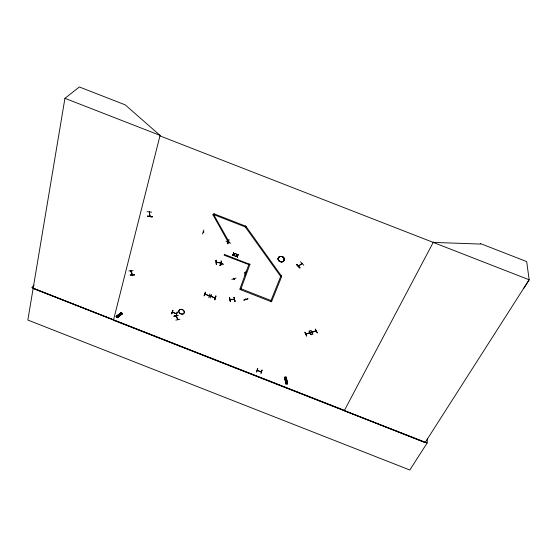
<?xml version="1.0" encoding="UTF-8"?>
<svg xmlns="http://www.w3.org/2000/svg" width="557" height="557" viewBox="0 0 557 557"><rect width="100%" height="100%" fill="white"/><g stroke="black" fill="none" stroke-linecap="round" stroke-linejoin="round"><path stroke-width="0.84" d="M247.921 298.879L243.743 300.16L247.956 298.74M152.172 216.924L147.417 216.241L152.242 216.562M147.508 216.13L152.172 216.931M149.854 216.193L149.422 211.771M523.907 288.115L529.15 279.781L159.88 135.88L160.005 135.372L125.158 104.827L79.366 86.989L64.925 98.317L27.85 320.045L409.813 470.011L427.142 443.003L427.365 438.798M305.758 334.096L309.984 332.571M310.089 333.002L310.096 332.585M316.306 330.914L312.031 332.411L312.073 331.979M150.063 216.165L149.861 216.471L149.763 215.803M179.897 319.265L175.845 320.108M228.321 242.462L228.3 242.323M130.234 274.998L134.509 275.054L134.522 274.698M317.246 332.968L315.234 329.236M317.316 332.814L315.276 329.083M316.167 330.761L312.059 331.965M315.868 330.844L315.903 331.304M315.798 331.311L315.882 330.865M309.267 330.976L311.105 334.611M312.359 331.875L312.491 332.028M309.657 333.1L309.685 332.654M311.064 334.764L309.086 330.907L311.126 334.729M305.911 333.956L310.04 333.009M306.197 333.678L305.856 334.235M306.232 333.956L306.266 333.706M306.789 335.975L304.818 332.16L306.601 336.052M287.238 383.07L285.783 382.972M285.734 383.766L287.363 383.655L286.925 383.801L285.811 377.18M286.862 380.737L285.407 380.64M286.966 381.399L285.511 381.301M287.064 381.977L285.609 381.879M257.508 368.567L256.686 371.944M256.714 371.979L257.766 368.504M261.644 371.401C261.525 373.218 255.969 369.395 257.633 370.523M261.268 371.241L261.073 371.672L261.553 371.672M261.024 373.385L262.103 369.918L261.101 373.239M171.5 313.772L172.879 310.242L171.807 313.716M171.737 313.863L172.851 310.249M176.562 313.876L176.186 313.577M176.687 313.487L176.465 313.876L176.66 313.438M177.203 311.941L176.277 315.638L177.196 312.087M212.913 214.703L228.607 242.852L229.435 242.546L213.637 214.57L214.006 213.561M202.539 234.044L203.82 230.02M203.834 232.053L203.263 232.206L203.354 231.782M303.781 265.223L300.495 261.79M301.873 263.649L302.145 263.273M302.256 263.398L298.434 266.155L298.684 265.515M301.769 263.461L301.852 263.886M248.833 264.61L224.165 255.21L224.534 254.25M211.361 294.347L210.121 297.967M211.006 295.892L210.811 296.345L215.204 297.877M204.12 295.809L205.47 292.084L204.161 295.802M205.046 293.734L205.164 294.284M261.567 371.338L261.414 371.791L257.278 370.28M298.427 265.689L298.294 266.023L302.019 263.545M218.776 262.486C224.234 264.074 225.62 265.78 218.852 262.326M215.858 296.122L214.807 299.84L215.9 295.997M214.612 299.743L215.879 295.99M261.08 371.644L261.212 371.261M208.91 295.475L209.181 295.697M227.89 241.313L227.764 241.571M208.833 297.682L209.912 293.999M228.3 241.522L228.071 241.912L227.681 241.536M219.952 265.445L221.602 261.56L219.98 265.438M296.526 264.443C306.949 275.109 289.626 257.111 299.77 267.98M220.203 265.543L221.484 261.658M221.143 262.995L221.143 263.384L221.296 262.96M230.542 243.214L225.968 241.216M249.104 263.851L239.747 289.368L271.524 301.797L281.563 276.78L280.665 276.432L245.261 226.915L245.644 225.912M229.957 299.77L230.528 299.548M257.209 370.405L257.431 369.987M257.731 370.085L257.626 370.551M257.285 370.426L257.334 369.994M233.933 299.401L234.469 299.513M250.002 264.206L240.721 289.501M270.723 301.24L280.665 276.432L281.536 275.84M244.857 272.923L245.073 272.679M271.008 300.529L240.986 288.777M246.117 271.148L244.878 275.179M245.707 299.13L245.895 299.464L245.769 298.844M235.005 301.428L234.017 297.292L235.019 301.309M245.421 273.014L245.393 272.805M234.128 299.102L234.031 299.555M230.041 299.77L234.434 299.374M244.892 273.118L245.01 272.7M234.044 297.299L234.957 301.455M230.403 301.664L229.456 297.535M229.484 297.529L230.487 301.546M230.104 299.318L234.393 299.381M230.417 299.297L230.507 299.478M235.994 278.103L231.816 279.433M234.309 279.036L234.093 278.528M234.128 278.939L234.184 278.597M234.079 279.259L234.337 278.869M233.836 278.82L234.037 279.21M237.505 257.042L237.171 255.586L237.505 257.042L236.913 255.719L237.157 256.902M237.936 254.681L238.243 254.967L237.936 254.681L236.983 255.419L236.384 254.076L236.725 255.559L235.611 256.297L236.85 255.858M235.98 256.443L236.913 255.719M236.725 255.559L236.384 254.076M236.983 255.419L236.732 254.215M214.717 297.828L214.939 297.438M215.322 297.626L215.058 298.002L215.246 297.556M235.611 256.297L236.795 255.419M234.511 255.872L234.17 254.41L234.511 255.872L233.919 254.549L232.61 255.127L233.794 254.25L233.383 252.906L233.982 254.25L233.731 253.038M234.044 254.11L235.305 253.658L233.982 254.25M233.919 254.549L234.156 255.733M232.986 255.273L232.68 254.995M232.61 255.127L233.794 254.25M211.18 296.442L211.312 296.018M212.802 214.891L213.637 214.57L245.261 226.915L246.145 226.302M233.724 254.382L233.383 252.906M210.894 295.899L210.818 296.324M208.743 295.683L208.972 295.294M209.279 295.419L209.084 295.864L209.355 295.488M221.484 263.593L221.247 263.9L221.442 263.447M221.254 265.035L221.115 260.676M220.711 262.981L220.774 262.563M221.15 262.556L216.401 262.375M205.352 293.852L205.157 294.305L205.394 293.999M221.206 262.605L220.99 263.322M221.261 262.758L220.927 263.774L221.401 262.758M220.614 262.946L220.823 262.528M228.064 242.323L228.147 242.768L228.419 242.093M217 262.277L217.014 262.424M227.674 241.731L227.827 241.341M228.927 239.83L227.716 243.931L228.899 239.802M228.064 241.884L228.217 241.446M216.582 264.443C215.287 261.581 216.464 256.582 216.576 264.443M228.259 242.023L227.987 242.706L228.105 242.379M216.513 262.159L216.826 262.605L216.986 262.208M216.61 262.124L216.395 262.542M216.624 262.361L221.094 262.995M433.478 241.933L344.261 410.718L425.116 442.571M177.732 319.084L177.753 319.704L178.059 319.342M178.052 319.426L176.235 315.728M177.739 319.662L175.935 316.056L176.137 315.415M176.221 316.063L176.423 316.021M176.165 313.744L176.36 313.319M174.056 316.223L178.01 315.464M172.865 312.08L172.287 312.24L172.531 311.816M172.83 311.934L172.691 312.185M203.785 231.907L203.583 232.36L203.465 231.775M117.395 317.497L122.408 313.654L121.196 312.602L116.141 316.529L116.524 316.877L121.356 312.762M117.903 317.1L116.817 316.077M118.759 316.446L117.631 315.478M119.72 315.694L118.634 314.663M122.241 313.598L117.151 317.483L122.359 313.514L121.44 312.644L116.281 316.655L117.353 317.553L117.012 317.358L122.192 313.452L122.443 313.8M132.531 274.643L132.315 274.657M132.517 274.726L131.083 270.925L131.215 271.28M132.232 274.329L132.044 274.615C132.845 275.673 130.094 271.099 131.215 270.681M132.134 274.893L132.441 274.364M299.945 267.861L296.707 264.303M131.194 271.099L131.069 270.688M128.925 270.925L133.13 270.702M149.979 215.803L149.673 216.395M151.72 212.217L147.055 211.632M149.436 212.175L149.589 211.792M149.276 212.391L149.673 212.196M310.91 330.482L312.909 334.214M34.019 285.107L31.84 287.642L113.558 319.836M220.704 262.786L221.136 262.848M203.221 232.004L203.688 232.192M116.141 316.515L121.322 312.616L116.357 316.724M116.148 316.543L116.462 316.759L121.53 312.818M122.22 313.591L117.353 317.56L117.012 317.344M117.388 317.706L122.394 313.695M149.478 212.502L149.45 212.022M149.854 216.422L149.485 212.106M220.892 263.558L221.254 263.879M172.294 312.066L176.597 313.758M216.485 264.554L216.255 260.314M234.107 254.549L235.305 253.658M237.108 255.719L238.305 254.828M285.929 383.773L284.822 377.221L285.205 377.305L286.228 383.78L285.755 383.773L284.822 377.221L286.395 377.333L287.426 383.808L285.866 383.689L284.961 377.166L286.207 377.186L287.315 383.766M287.412 383.815L286.918 383.794L285.873 377.326L286.375 377.34M286.305 377.256L287.21 383.808M312.735 334.263L310.729 330.545M244.906 272.944L245.282 273.048M215.099 297.995L210.776 296.289M204.872 293.964L209.188 295.718M229.366 297.654L230.431 301.685M286.131 383.731L285.107 377.228M287.029 383.759L286.013 377.249L286.389 377.34M285.769 383.766L284.718 377.298L285.198 377.312M177.941 315.325L173.895 316.167L177.927 315.325M216.262 264.54L216.039 260.314M130.136 275.109L134.46 274.824M284.933 377.89L286.409 377.918M433.235 242.399L480.496 244.07L480.475 243.59L526.692 261.588L529.15 279.781L425.186 442.46L113.468 320.205L160.075 135.393L64.925 98.317M147.417 216.241L152.172 216.687M245.212 273.243L244.85 273.076M209.091 295.844L204.767 294.11M285.859 383.724L286.228 383.78M213.895 213.756L245.546 226.114M233.313 253.038L233.662 253.177M236.314 254.215L236.669 254.347M234.225 255.593L234.574 255.733M235.674 256.164L236.05 256.311M237.219 256.77L237.574 256.902M224.429 254.452L249.912 264.408M172.301 312.205L176.52 313.863M33.225 288.331L344.435 410.384M33.114 288.463L427.142 443.003M227.709 241.571L228.126 241.738M227.66 241.71L228.085 241.877M221.38 263.726L220.934 263.753M120.799 313.02L121.892 314.051M246.048 226.504L281.452 276.056M285.866 380.911L286.521 381.065L285.866 380.911M118.606 315.262L119.212 315.561L118.634 315.199M287.189 382.568L285.692 382.603L287.189 382.568M118.244 316.842L117.158 315.812L118.244 316.842M119.212 316.091L118.119 315.06L119.212 316.091M179.131 312.554A2.896 2.256 27.4 0 0 183.935 313.354A2.896 2.256 27.4 0 0 181.491 309.407A2.896 2.256 27.4 0 0 179.131 312.554M179.194 312.442A2.889 2.256 27.4 0 0 183.984 313.243A2.889 2.256 27.4 0 0 181.554 309.309A2.889 2.256 27.4 0 0 179.194 312.442M278.897 260.746A3.133 2.66 20.8 0 0 284.126 260.328A3.133 2.66 20.8 0 0 280.596 256.471A3.133 2.66 20.8 0 0 278.897 260.746A3.119 2.646 20.8 0 0 284.112 260.321A3.119 2.646 20.8 0 0 280.603 256.478A3.119 2.646 20.8 0 0 278.911 260.739M278.953 260.627A3.112 2.639 20.8 0 0 284.147 260.21A3.119 2.646 20.8 0 0 280.644 256.373A3.119 2.646 20.8 0 0 278.946 260.634A3.14 2.66 20.8 0 0 284.154 260.265A3.112 2.639 20.8 0 0 280.644 256.373A3.112 2.639 20.8 0 0 278.953 260.627A3.119 2.646 20.8 0 0 284.154 260.216A3.14 2.66 20.8 0 0 280.624 256.401A3.14 2.66 20.8 0 0 278.918 260.683"/></g></svg>
